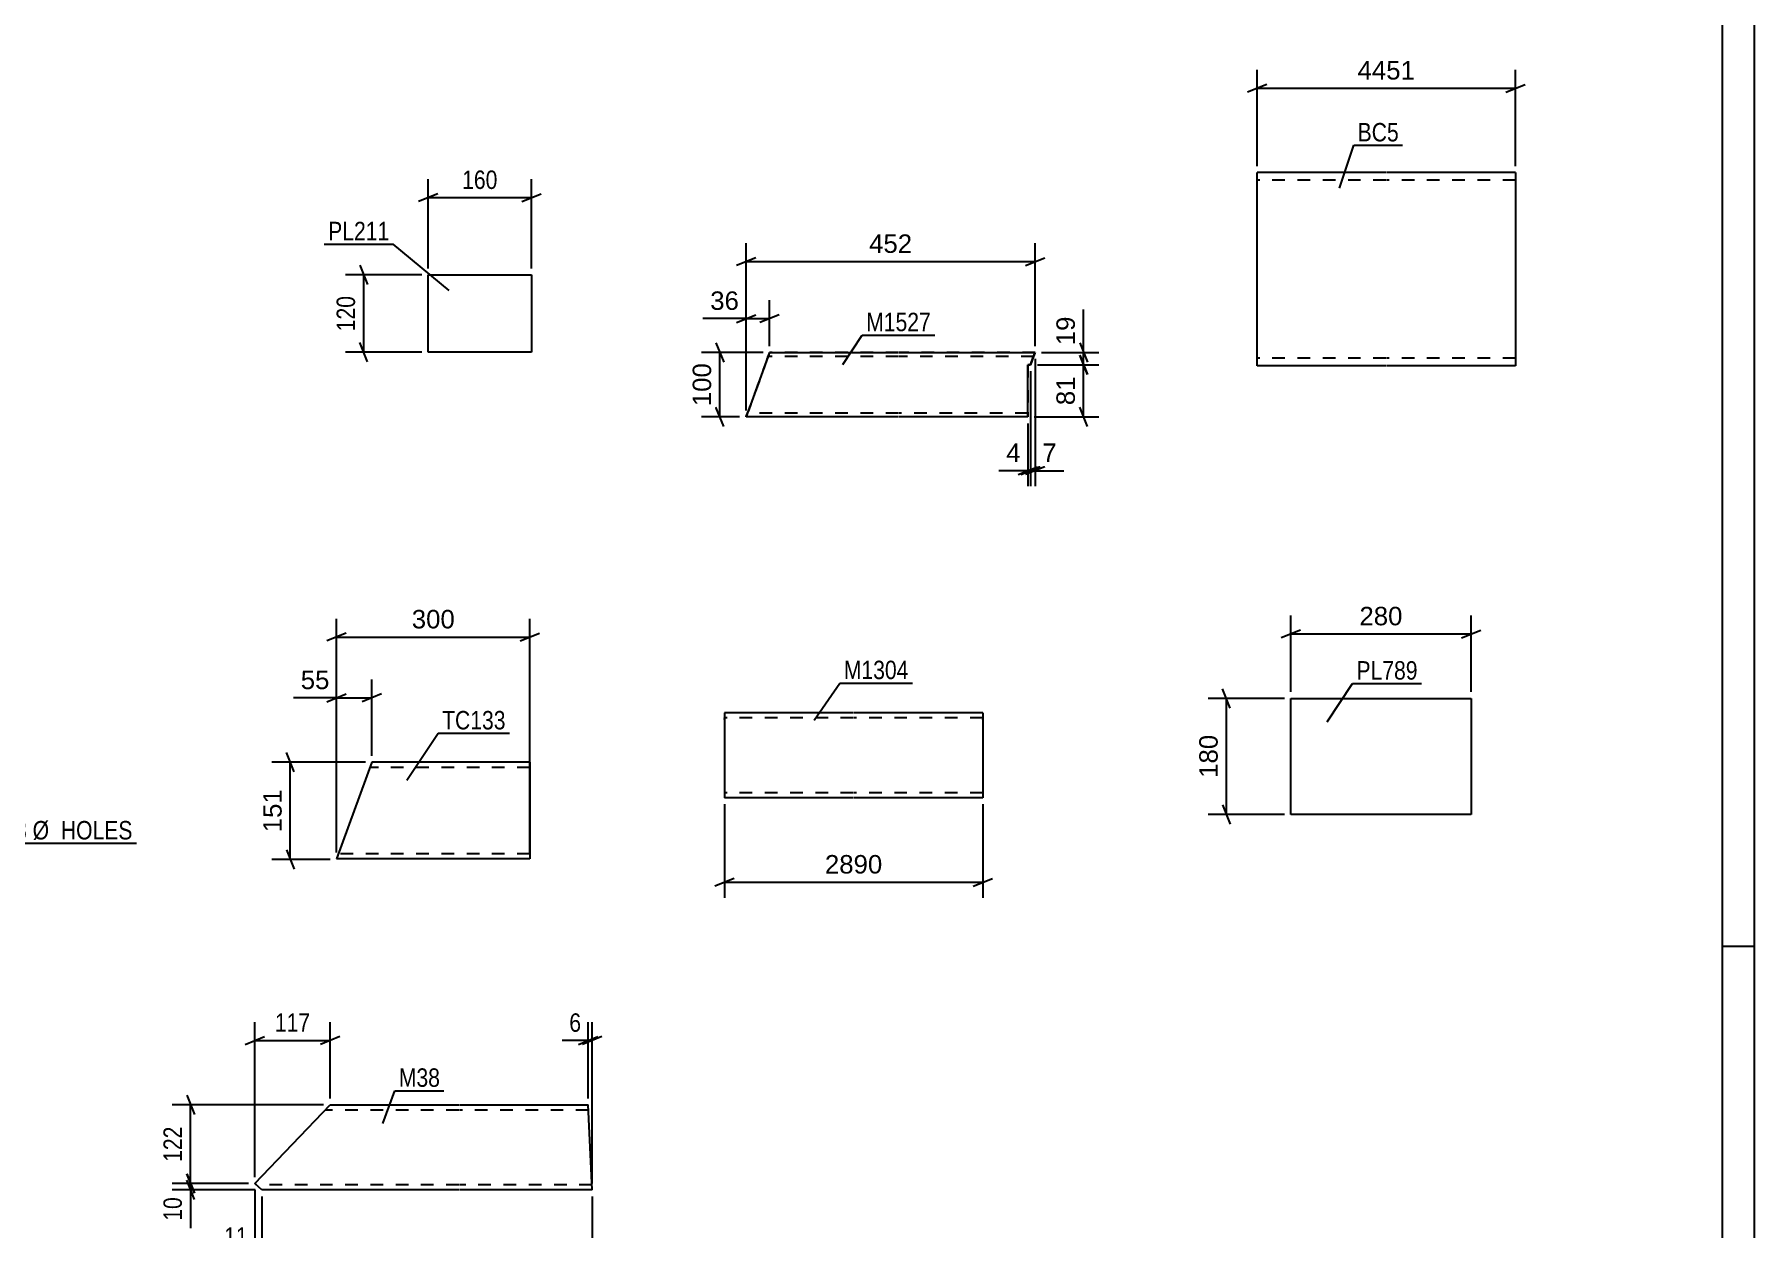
# Model space of a CAD drawing. Header units: millimetres. Extents: x 0 to 841, y 0 to 594.
# Drawn here: x 573.9 to 841, y 254.2 to 439.6 of the extents above; entities that cross this region are included whole.
import ezdxf

# ---------------------------------------------------------------- set-up
doc = ezdxf.new("R2010")
doc.units = ezdxf.units.MM
doc.linetypes.add('DXK_LINE_DOT2', pattern=[3.9198, 1.9599, -1.9599])
doc.styles.add('Arial', font='ARIAL.TTF', dxfattribs={"height": 0.2})
doc.styles.add('Arial Narrow', font='ARIALN.TTF', dxfattribs={"height": 0.2})

# ---------------------------------------------------------------- blocks, each defined once
blk = doc.blocks.new('Unknown-318884589-1127')
at = {"color": 5, "linetype": 'Continuous'}
for p, q in [((841, 0), (841, 594)), ((836, 5), (836, 589)), ((841, 298), (836, 298))]:
    blk.add_line(p, q, dxfattribs=at)
blk = doc.blocks.new('Part-318884589-4878 - 4870')
at = {"color": 2, "linetype": 'Continuous'}
for p, q in [((783.75, 418.14), (763.75, 418.14)), ((763.75, 390.54), (763.75, 418.14)), ((803.85, 418.14), (783.85, 418.14)), ((803.85, 418.14), (803.85, 417.96)), ((803.85, 417.96), (803.85, 388.14)), ((763.75, 388.14), (763.75, 390.54)), ((783.75, 388.14), (763.75, 388.14)), ((803.85, 388.14), (783.85, 388.14))]:
    blk.add_line(p, q, dxfattribs=at)
at = {"color": 7, "linetype": 'DXK_LINE_DOT2'}
for p, q in [((783.75, 416.94), (763.75, 416.94)), ((803.85, 416.94), (783.85, 416.94)), ((763.75, 388.33), (763.75, 390.54)), ((763.75, 389.34), (763.75, 389.43)), ((783.75, 389.34), (763.75, 389.34)), ((803.85, 389.34), (783.85, 389.34)), ((803.85, 389.34), (803.85, 389.43))]:
    blk.add_line(p, q, dxfattribs=at)
blk = doc.blocks.new('Part-318884589-13510 - 13509')
at = {"color": 2, "linetype": 'Continuous'}
for p, q in [((608.12, 261.19), (619.8, 273.4)), ((619.8, 273.4), (639.8, 273.4)), ((639.9, 273.4), (659.9, 273.4)), ((660.49, 260.2), (659.9, 273.4)), ((608.7, 260.67), (608.12, 261.19)), ((609.19, 260.2), (608.7, 260.67)), ((639.8, 260.2), (609.19, 260.2)), ((660.49, 260.2), (639.9, 260.2))]:
    blk.add_line(p, q, dxfattribs=at)
at = {"color": 7, "linetype": 'DXK_LINE_DOT2'}
for p, q in [((639.8, 272.6), (619.03, 272.6)), ((659.94, 272.6), (639.9, 272.6)), ((608.14, 261.2), (608.12, 261.19)), ((608.12, 261.19), (608.14, 261.2)), ((608.16, 261.19), (608.14, 261.2)), ((608.14, 261.2), (608.35, 261)), ((639.8, 261), (608.35, 261)), ((660.46, 261), (639.9, 261)), ((660.46, 261), (660.45, 261.06))]:
    blk.add_line(p, q, dxfattribs=at)
blk = doc.blocks.new('Part-318884589-5256 - 5250')
at = {"color": 2, "linetype": 'Continuous'}
for p, q in [((701.04, 334.26), (681.04, 334.26)), ((681.04, 334.26), (681.04, 321.06)), ((721.14, 334.26), (701.14, 334.26)), ((721.14, 334.26), (721.14, 332.66)), ((721.14, 332.66), (721.14, 321.06)), ((701.04, 321.06), (681.04, 321.06)), ((721.14, 321.06), (701.14, 321.06))]:
    blk.add_line(p, q, dxfattribs=at)
at = {"color": 7, "linetype": 'DXK_LINE_DOT2'}
for p, q in [((721.14, 334.14), (721.14, 332.66)), ((701.04, 333.46), (681.04, 333.46)), ((681.04, 333.4), (681.04, 333.46)), ((681.04, 333.23), (681.04, 333.27)), ((721.14, 333.46), (701.14, 333.46)), ((721.14, 333.4), (721.14, 333.46)), ((721.14, 333.23), (721.14, 333.27)), ((701.04, 321.86), (681.04, 321.86)), ((721.14, 321.86), (701.14, 321.86))]:
    blk.add_line(p, q, dxfattribs=at)
blk = doc.blocks.new('Part-318884589-5278 - 5272')
at = {"color": 2, "linetype": 'Continuous'}
for p, q in [((687.91, 389.84), (688.01, 390.1)), ((688.01, 390.1), (688.04, 390.19)), ((688.04, 390.19), (688.04, 390.19)), ((688.04, 390.19), (708.04, 390.19)), ((708.14, 390.19), (729.27, 390.19)), ((729.23, 390.1), (729.14, 389.84)), ((729.27, 390.19), (729.23, 390.1)), ((729.27, 390.19), (729.27, 390.19)), ((687.77, 389.45), (684.67, 380.93)), ((687.77, 389.45), (687.91, 389.84)), ((728.14, 380.93), (728.14, 388.29)), ((728.14, 388.29), (728.58, 388.29)), ((728.14, 388.29), (728.14, 388.29)), ((728.58, 388.29), (729, 389.45)), ((728.58, 388.29), (728.58, 388.29)), ((729.14, 389.84), (729, 389.45)), ((684.4, 380.19), (684.43, 380.28)), ((684.4, 380.19), (684.4, 380.19)), ((708.04, 380.19), (684.4, 380.19)), ((684.43, 380.28), (684.53, 380.54)), ((684.53, 380.54), (684.67, 380.93)), ((728.14, 380.19), (708.14, 380.19)), ((728.14, 380.93), (728.14, 380.54)), ((728.14, 380.54), (728.14, 380.28)), ((728.14, 380.28), (728.14, 380.19))]:
    blk.add_line(p, q, dxfattribs=at)
at = {"color": 7, "linetype": 'DXK_LINE_DOT2'}
for p, q in [((688, 390.1), (687.91, 389.84)), ((688.04, 390.19), (688, 390.1)), ((708.04, 390.19), (688.04, 390.19)), ((729.27, 390.19), (708.14, 390.19)), ((729.14, 389.84), (729.23, 390.1)), ((729.23, 390.1), (729.27, 390.19)), ((687.77, 389.45), (684.63, 380.84)), ((687.69, 389.22), (684.68, 380.97)), ((687.8, 389.55), (684.75, 381.16)), ((687.69, 389.22), (687.76, 389.42)), ((687.76, 389.42), (687.77, 389.45)), ((687.91, 389.84), (687.77, 389.45)), ((687.77, 389.45), (687.8, 389.55)), ((687.8, 389.55), (687.82, 389.59)), ((687.8, 389.55), (687.82, 389.59)), ((708.04, 389.59), (687.82, 389.59)), ((729.05, 389.59), (708.14, 389.59)), ((728.14, 380.97), (728.14, 388.29)), ((728.14, 388.29), (728.57, 388.29)), ((728.58, 388.29), (728.14, 388.29)), ((728.14, 388.29), (728.14, 380.97)), ((728.57, 388.29), (728.14, 388.29)), ((728.14, 388.29), (728.14, 380.84)), ((728.14, 388.29), (728.14, 388.29)), ((729, 389.45), (728.57, 388.29)), ((728.57, 388.29), (728.57, 388.29)), ((729.03, 389.55), (728.58, 388.29)), ((728.57, 388.29), (728.91, 389.22)), ((728.91, 389.22), (728.99, 389.42)), ((728.99, 389.42), (729, 389.45)), ((729, 389.45), (729.14, 389.84)), ((729, 389.45), (729.03, 389.55)), ((729.03, 389.55), (729.05, 389.59)), ((729.03, 389.55), (729.05, 389.59)), ((684.43, 380.28), (684.4, 380.19)), ((684.4, 380.19), (684.4, 380.19)), ((684.53, 380.54), (684.43, 380.28)), ((684.63, 380.84), (684.53, 380.54)), ((684.62, 380.79), (684.68, 380.97)), ((684.62, 380.79), (684.63, 380.84)), ((708.04, 380.79), (684.62, 380.79)), ((684.63, 380.84), (684.75, 381.16)), ((728.14, 380.79), (708.14, 380.79)), ((728.14, 380.79), (728.14, 380.97)), ((728.14, 380.84), (728.14, 380.97)), ((728.14, 380.54), (728.14, 380.84)), ((728.14, 380.79), (728.14, 380.84)), ((728.14, 380.28), (728.14, 380.54)), ((728.14, 380.19), (728.14, 380.28))]:
    blk.add_line(p, q, dxfattribs=at)
blk = doc.blocks.new('Part-318884589-1543 - 1527')
at = {"color": 2, "linetype": 'Continuous'}
for p, q in [((626.28, 326.59), (620.82, 311.59)), ((650.82, 326.59), (626.28, 326.59)), ((650.82, 326.59), (650.82, 326.12)), ((650.82, 326.12), (650.82, 311.59)), ((650.82, 311.59), (620.82, 311.59))]:
    blk.add_line(p, q, dxfattribs=at)
at = {"color": 7, "linetype": 'DXK_LINE_DOT2'}
for p, q in [((650.82, 326.12), (650.82, 326.46)), ((650.82, 325.79), (625.99, 325.79)), ((621.11, 312.39), (621.14, 312.45)), ((650.82, 312.39), (621.11, 312.39)), ((650.82, 312.39), (650.82, 312.45))]:
    blk.add_line(p, q, dxfattribs=at)
blk = doc.blocks.new('Part-318884589-1429 - 1413')
at = {"color": 2, "linetype": 'Continuous'}
for p, q in [((768.98, 318.5), (768.98, 336.5)), ((768.98, 336.5), (796.98, 336.5)), ((796.98, 336.5), (796.98, 318.5)), ((796.98, 318.5), (768.98, 318.5))]:
    blk.add_line(p, q, dxfattribs=at)
blk = doc.blocks.new('Part-318884589-5219 - 5213')
at = {"color": 2, "linetype": 'Continuous'}
for p, q in [((635.03, 390.23), (635.03, 402.23)), ((635.03, 402.23), (651.08, 402.23)), ((651.08, 402.23), (651.08, 390.23)), ((651.08, 390.23), (635.03, 390.23))]:
    blk.add_line(p, q, dxfattribs=at)
blk = doc.blocks.new('StraightDimension-318884589-4882 - 4870')
at = {"color": 7, "linetype": 'Continuous'}
for p, q in [((763.75, 419.14), (763.75, 434.07)), ((803.85, 419.14), (803.85, 434.07)), ((765.25, 431.82), (762.25, 430.62)), ((763.75, 431.22), (803.85, 431.22)), ((802.35, 430.62), (805.35, 431.82))]:
    blk.add_line(p, q, dxfattribs=at)
at = {"color": 0}
blk.add_wipeout([(788.85, 431.97), (788.85, 436.17), (778.75, 436.17), (778.75, 431.97)], dxfattribs=at)
at = {"color": 3, "style": 'Arial'}
blk.add_text('4451', height=2.865, dxfattribs=at).set_placement((779.35, 432.57))
blk = doc.blocks.new('StraightDimension-318884589-13620 - 13509')
at = {"color": 7, "linetype": 'Continuous'}
for p, q in [((608.14, 260.2), (608.14, 241.34)), ((660.49, 259.2), (660.49, 241.34)), ((609.64, 244.34), (606.64, 243.14)), ((608.14, 243.74), (660.49, 243.74)), ((658.99, 243.14), (661.99, 244.34))]:
    blk.add_line(p, q, dxfattribs=at)
at = {"color": 0}
blk.add_wipeout([(638.57, 244.49), (638.57, 248.69), (630.06, 248.69), (630.06, 244.49)], dxfattribs=at)
at = {"color": 3, "style": 'Arial Narrow'}
blk.add_text('1990', height=2.863, dxfattribs=at).set_placement((630.66, 245.09))
blk = doc.blocks.new('StraightDimension-318884589-13602 - 13509')
at = {"color": 7, "linetype": 'Continuous'}
for p, q in [((608.14, 260.2), (608.14, 247.8)), ((609.19, 259.2), (609.19, 247.8)), ((606.64, 249.6), (609.64, 250.8)), ((610.69, 250.8), (607.69, 249.6)), ((608.14, 250.2), (609.19, 250.2))]:
    blk.add_line(p, q, dxfattribs=at)
at = {"color": 0}
blk.add_wipeout([(607.61, 250.95), (607.61, 255.15), (602.76, 255.15), (602.76, 250.95)], dxfattribs=at)
at = {"color": 7, "linetype": 'Continuous'}
blk.add_line((608.14, 250.2), (602.23, 250.2), dxfattribs=at)
blk.add_line((608.14, 250.2), (602.23, 250.2), dxfattribs=at)
at = {"color": 3, "style": 'Arial Narrow'}
blk.add_text('11', height=2.863, dxfattribs=at).set_placement((603.36, 251.55))
blk = doc.blocks.new('StraightDimension-318884589-13594 - 13509')
at = {"color": 7, "linetype": 'Continuous'}
for p, q in [((659.9, 274.4), (659.9, 286.25)), ((660.49, 261.2), (660.49, 286.25)), ((658.4, 282.8), (661.4, 284)), ((661.99, 284), (658.99, 282.8)), ((659.9, 283.4), (660.49, 283.4))]:
    blk.add_line(p, q, dxfattribs=at)
at = {"color": 0}
blk.add_wipeout([(659.37, 284.15), (659.37, 288.35), (656.35, 288.35), (656.35, 284.15)], dxfattribs=at)
at = {"color": 7, "linetype": 'Continuous'}
blk.add_line((659.9, 283.4), (655.82, 283.4), dxfattribs=at)
blk.add_line((659.9, 283.4), (655.82, 283.4), dxfattribs=at)
at = {"color": 3, "style": 'Arial Narrow'}
blk.add_text('6', height=2.86, dxfattribs=at).set_placement((656.95, 284.75))
blk = doc.blocks.new('StraightDimension-318884589-13598 - 13509')
at = {"color": 7, "linetype": 'Continuous'}
for p, q in [((608.14, 262.2), (608.14, 286.25)), ((619.8, 274.4), (619.8, 286.25)), ((606.64, 282.8), (609.64, 284)), ((608.14, 283.4), (619.8, 283.4)), ((621.3, 284), (618.3, 282.8))]:
    blk.add_line(p, q, dxfattribs=at)
at = {"color": 0}
blk.add_wipeout([(617.31, 284.15), (617.31, 288.35), (610.63, 288.35), (610.63, 284.15)], dxfattribs=at)
at = {"color": 3, "style": 'Arial Narrow'}
blk.add_text('117', height=2.863, dxfattribs=at).set_placement((611.23, 284.75))
blk = doc.blocks.new('StraightDimension-318884589-13728 - 13509')
at = {"color": 7, "linetype": 'Continuous'}
for p, q in [((618.8, 273.4), (595.29, 273.4)), ((597.54, 274.9), (598.74, 271.9)), ((598.14, 261.2), (598.14, 273.4)), ((598.74, 259.7), (597.54, 262.7)), ((607.14, 261.2), (595.29, 261.2))]:
    blk.add_line(p, q, dxfattribs=at)
at = {"color": 0}
blk.add_wipeout([(597.39, 270.64), (593.19, 270.64), (593.19, 263.96), (597.39, 263.96)], dxfattribs=at)
at = {"color": 3, "style": 'Arial Narrow'}
blk.add_text('122', height=2.863, rotation=90.0002, dxfattribs=at).set_placement((596.79, 264.56))
blk = doc.blocks.new('StraightDimension-318884589-13729 - 13509')
at = {"color": 7, "linetype": 'Continuous'}
for p, q in [((597.54, 262.7), (598.74, 259.7)), ((607.14, 261.2), (595.29, 261.2)), ((608.19, 260.2), (595.29, 260.2)), ((598.74, 258.7), (597.54, 261.7)), ((598.14, 260.2), (598.14, 261.2))]:
    blk.add_line(p, q, dxfattribs=at)
at = {"color": 0}
blk.add_wipeout([(597.39, 259.67), (593.19, 259.67), (593.19, 254.82), (597.39, 254.82)], dxfattribs=at)
at = {"color": 7, "linetype": 'Continuous'}
blk.add_line((598.14, 260.2), (598.14, 254.29), dxfattribs=at)
blk.add_line((598.14, 260.2), (598.14, 254.29), dxfattribs=at)
at = {"color": 3, "style": 'Arial Narrow'}
blk.add_text('10', height=2.863, rotation=90.0002, dxfattribs=at).set_placement((596.79, 255.42))
blk = doc.blocks.new('StraightDimension-318884589-5259 - 5250')
at = {"color": 7, "linetype": 'Continuous'}
for p, q in [((681.04, 320.06), (681.04, 305.57)), ((721.14, 320.06), (721.14, 305.57)), ((682.54, 308.57), (679.54, 307.37)), ((681.04, 307.97), (721.14, 307.97)), ((719.64, 307.37), (722.64, 308.57))]:
    blk.add_line(p, q, dxfattribs=at)
at = {"color": 0}
blk.add_wipeout([(706.13, 308.72), (706.13, 312.92), (696.04, 312.92), (696.04, 308.72)], dxfattribs=at)
at = {"color": 3, "style": 'Arial'}
blk.add_text('2890', height=2.865, dxfattribs=at).set_placement((696.64, 309.32))
blk = doc.blocks.new('StraightDimension-318884589-5359 - 5272')
at = {"color": 7, "linetype": 'Continuous'}
for p, q in [((687.04, 390.19), (677.47, 390.19)), ((679.72, 391.69), (680.92, 388.69)), ((680.32, 380.19), (680.32, 390.19)), ((683.4, 380.19), (677.47, 380.19)), ((680.92, 378.69), (679.72, 381.69))]:
    blk.add_line(p, q, dxfattribs=at)
at = {"color": 0}
blk.add_wipeout([(679.57, 389.13), (675.37, 389.13), (675.37, 381.26), (679.57, 381.26)], dxfattribs=at)
at = {"color": 3, "style": 'Arial'}
blk.add_text('100', height=2.865, rotation=90.0002, dxfattribs=at).set_placement((678.97, 381.86))
blk = doc.blocks.new('StraightDimension-318884589-5342 - 5272')
at = {"color": 7, "linetype": 'Continuous'}
for p, q in [((730.27, 390.19), (739.2, 390.19)), ((736.2, 391.69), (737.4, 388.69)), ((736.8, 388.29), (736.8, 390.19)), ((729.65, 388.29), (739.2, 388.29)), ((737.4, 386.79), (736.2, 389.79))]:
    blk.add_line(p, q, dxfattribs=at)
at = {"color": 0}
blk.add_wipeout([(736.05, 396.36), (731.85, 396.36), (731.85, 390.72), (736.05, 390.72)], dxfattribs=at)
at = {"color": 7, "linetype": 'Continuous'}
blk.add_line((736.8, 390.19), (736.8, 396.89), dxfattribs=at)
blk.add_line((736.8, 390.19), (736.8, 396.89), dxfattribs=at)
at = {"color": 3, "style": 'Arial'}
blk.add_text('19', height=2.865, rotation=90.0002, dxfattribs=at).set_placement((735.45, 391.32))
blk = doc.blocks.new('StraightDimension-318884589-5329 - 5272')
at = {"color": 7, "linetype": 'Continuous'}
for p, q in [((729.65, 388.29), (739.2, 388.29)), ((736.2, 389.79), (737.4, 386.79)), ((736.8, 380.19), (736.8, 388.29)), ((729.14, 380.19), (739.2, 380.19)), ((737.4, 378.69), (736.2, 381.69))]:
    blk.add_line(p, q, dxfattribs=at)
at = {"color": 0}
blk.add_wipeout([(736.05, 387.06), (731.85, 387.06), (731.85, 381.42), (736.05, 381.42)], dxfattribs=at)
at = {"color": 3, "style": 'Arial'}
blk.add_text('81', height=2.865, rotation=90.0002, dxfattribs=at).set_placement((735.45, 382.02))
blk = doc.blocks.new('StraightDimension-318884589-5281 - 5272')
at = {"color": 7, "linetype": 'Continuous'}
for p, q in [((684.4, 381.19), (684.4, 398.31)), ((688.04, 391.19), (688.04, 398.31)), ((682.9, 394.86), (685.9, 396.06)), ((684.4, 395.46), (688.04, 395.46)), ((689.54, 396.06), (686.54, 394.86))]:
    blk.add_line(p, q, dxfattribs=at)
at = {"color": 0}
blk.add_wipeout([(683.87, 396.21), (683.87, 400.41), (678.23, 400.41), (678.23, 396.21)], dxfattribs=at)
at = {"color": 7, "linetype": 'Continuous'}
blk.add_line((684.4, 395.46), (677.7, 395.46), dxfattribs=at)
blk.add_line((684.4, 395.46), (677.7, 395.46), dxfattribs=at)
at = {"color": 3, "style": 'Arial'}
blk.add_text('36', height=2.865, dxfattribs=at).set_placement((678.83, 396.81))
blk = doc.blocks.new('StraightDimension-318884589-5299 - 5272')
at = {"color": 7, "linetype": 'Continuous'}
for p, q in [((728.57, 387.29), (728.57, 369.45)), ((728.14, 379.19), (728.14, 369.45)), ((726.64, 371.25), (729.64, 372.45)), ((730.07, 372.45), (727.07, 371.25)), ((728.14, 371.85), (728.57, 371.85))]:
    blk.add_line(p, q, dxfattribs=at)
at = {"color": 0}
blk.add_wipeout([(727.61, 372.6), (727.61, 376.8), (724.19, 376.8), (724.19, 372.6)], dxfattribs=at)
at = {"color": 7, "linetype": 'Continuous'}
blk.add_line((728.14, 371.85), (723.67, 371.85), dxfattribs=at)
blk.add_line((728.14, 371.85), (723.67, 371.85), dxfattribs=at)
at = {"color": 3, "style": 'Arial'}
blk.add_text('4', height=2.87, dxfattribs=at).set_placement((724.79, 373.2))
blk = doc.blocks.new('StraightDimension-318884589-5312 - 5272')
at = {"color": 7, "linetype": 'Continuous'}
for p, q in [((729.27, 389.19), (729.27, 369.45)), ((728.57, 387.29), (728.57, 369.45)), ((727.07, 371.25), (730.07, 372.45)), ((730.77, 372.45), (727.77, 371.25)), ((728.57, 371.85), (729.27, 371.85))]:
    blk.add_line(p, q, dxfattribs=at)
at = {"color": 0}
blk.add_wipeout([(733.22, 372.6), (733.22, 376.8), (729.79, 376.8), (729.79, 372.6)], dxfattribs=at)
at = {"color": 7, "linetype": 'Continuous'}
blk.add_line((729.27, 371.85), (733.74, 371.85), dxfattribs=at)
blk.add_line((729.27, 371.85), (733.74, 371.85), dxfattribs=at)
at = {"color": 3, "style": 'Arial'}
blk.add_text('7', height=2.87, dxfattribs=at).set_placement((730.39, 373.2))
blk = doc.blocks.new('StraightDimension-318884589-5377 - 5272')
at = {"color": 7, "linetype": 'Continuous'}
for p, q in [((684.4, 381.19), (684.4, 407.16)), ((729.27, 391.19), (729.27, 407.16)), ((685.9, 404.91), (682.9, 403.71)), ((684.4, 404.31), (729.27, 404.31)), ((727.77, 403.71), (730.77, 404.91))]:
    blk.add_line(p, q, dxfattribs=at)
at = {"color": 0}
blk.add_wipeout([(710.77, 405.06), (710.77, 409.26), (702.9, 409.26), (702.9, 405.06)], dxfattribs=at)
at = {"color": 3, "style": 'Arial'}
blk.add_text('452', height=2.865, dxfattribs=at).set_placement((703.5, 405.66))
blk = doc.blocks.new('StraightDimension-318884589-1561 - 1527')
at = {"color": 7, "linetype": 'Continuous'}
for p, q in [((625.28, 326.59), (610.78, 326.59)), ((614.23, 325.09), (613.03, 328.09)), ((613.63, 311.52), (613.63, 326.59)), ((613.03, 313.02), (614.23, 310.02)), ((619.8, 311.52), (610.78, 311.52))]:
    blk.add_line(p, q, dxfattribs=at)
at = {"color": 0}
blk.add_wipeout([(612.88, 322.99), (608.68, 322.99), (608.68, 315.12), (612.88, 315.12)], dxfattribs=at)
at = {"color": 3, "style": 'Arial'}
blk.add_text('151', height=2.865, rotation=90.0002, dxfattribs=at).set_placement((612.28, 315.72))
blk = doc.blocks.new('StraightDimension-318884589-1546 - 1527')
at = {"color": 7, "linetype": 'Continuous'}
for p, q in [((620.82, 312.59), (620.82, 348.87)), ((650.82, 312.59), (650.82, 348.87)), ((622.32, 346.62), (619.32, 345.42)), ((620.82, 346.02), (650.82, 346.02)), ((649.32, 345.42), (652.32, 346.62))]:
    blk.add_line(p, q, dxfattribs=at)
at = {"color": 0}
blk.add_wipeout([(639.76, 346.77), (639.76, 350.97), (631.89, 350.97), (631.89, 346.77)], dxfattribs=at)
at = {"color": 3, "style": 'Arial'}
blk.add_text('300', height=2.865, dxfattribs=at).set_placement((632.49, 347.37))
blk = doc.blocks.new('StraightDimension-318884589-1582 - 1527')
at = {"color": 7, "linetype": 'Continuous'}
for p, q in [((620.82, 312.59), (620.82, 339.44)), ((626.28, 327.59), (626.28, 339.44)), ((619.32, 335.99), (622.32, 337.19)), ((620.82, 336.59), (626.28, 336.59)), ((627.78, 337.19), (624.78, 335.99))]:
    blk.add_line(p, q, dxfattribs=at)
at = {"color": 0}
blk.add_wipeout([(620.3, 337.34), (620.3, 341.54), (614.65, 341.54), (614.65, 337.34)], dxfattribs=at)
at = {"color": 7, "linetype": 'Continuous'}
blk.add_line((620.82, 336.59), (614.12, 336.59), dxfattribs=at)
blk.add_line((620.82, 336.59), (614.12, 336.59), dxfattribs=at)
at = {"color": 3, "style": 'Arial'}
blk.add_text('55', height=2.865, dxfattribs=at).set_placement((615.25, 337.94))
blk = doc.blocks.new('StraightDimension-318884589-1431 - 1413')
at = {"color": 7, "linetype": 'Continuous'}
for p, q in [((759.58, 335), (758.38, 338)), ((767.98, 336.5), (756.13, 336.5)), ((758.98, 318.5), (758.98, 336.5)), ((767.98, 318.5), (756.13, 318.5)), ((758.38, 320), (759.58, 317))]:
    blk.add_line(p, q, dxfattribs=at)
at = {"color": 0}
blk.add_wipeout([(758.23, 331.44), (754.03, 331.44), (754.03, 323.57), (758.23, 323.57)], dxfattribs=at)
at = {"color": 3, "style": 'Arial'}
blk.add_text('180', height=2.865, rotation=90.0002, dxfattribs=at).set_placement((757.63, 324.17))
blk = doc.blocks.new('StraightDimension-318884589-1442 - 1413')
at = {"color": 7, "linetype": 'Continuous'}
for p, q in [((768.98, 337.5), (768.98, 349.35)), ((796.98, 337.5), (796.98, 349.35)), ((770.48, 347.1), (767.48, 345.9)), ((768.98, 346.5), (796.98, 346.5)), ((795.48, 345.9), (798.48, 347.1))]:
    blk.add_line(p, q, dxfattribs=at)
at = {"color": 0}
blk.add_wipeout([(786.91, 347.25), (786.91, 351.45), (779.04, 351.45), (779.04, 347.25)], dxfattribs=at)
at = {"color": 3, "style": 'Arial'}
blk.add_text('280', height=2.865, dxfattribs=at).set_placement((779.64, 347.85))
blk = doc.blocks.new('StraightDimension-318884589-5226 - 5213')
at = {"color": 7, "linetype": 'Continuous'}
for p, q in [((624.43, 403.73), (625.63, 400.73)), ((634.03, 402.23), (622.18, 402.23)), ((625.03, 390.23), (625.03, 402.23)), ((634.03, 390.23), (622.18, 390.23)), ((625.63, 388.73), (624.43, 391.73))]:
    blk.add_line(p, q, dxfattribs=at)
at = {"color": 0}
blk.add_wipeout([(624.28, 399.57), (620.08, 399.57), (620.08, 392.89), (624.28, 392.89)], dxfattribs=at)
at = {"color": 3, "style": 'Arial Narrow'}
blk.add_text('120', height=2.863, rotation=90.0002, dxfattribs=at).set_placement((623.68, 393.49))
blk = doc.blocks.new('StraightDimension-318884589-5237 - 5213')
at = {"color": 7, "linetype": 'Continuous'}
for p, q in [((635.03, 403.23), (635.03, 417.08)), ((651.08, 403.23), (651.08, 417.08)), ((636.53, 414.83), (633.53, 413.63)), ((635.03, 414.23), (651.08, 414.23)), ((649.58, 413.63), (652.58, 414.83))]:
    blk.add_line(p, q, dxfattribs=at)
at = {"color": 0}
blk.add_wipeout([(646.39, 414.98), (646.39, 419.18), (639.71, 419.18), (639.71, 414.98)], dxfattribs=at)
at = {"color": 3, "style": 'Arial Narrow'}
blk.add_text('160', height=2.863, dxfattribs=at).set_placement((640.31, 415.58))
blk = doc.blocks.new('Mark-318884589-4874 - 4870')
at = {"color": 0}
blk.add_wipeout([(785.75, 422.96), (785.75, 425.96), (779.36, 425.96), (779.36, 422.96)], dxfattribs=at)
blk.add_wipeout([(785.75, 422.96), (785.75, 425.96), (779.36, 425.96), (779.36, 422.96)], dxfattribs=at)
at = {"color": 30, "linetype": 'Continuous'}
for p, q in [((776.54, 415.71), (778.76, 422.36)), ((778.76, 422.36), (786.35, 422.36))]:
    blk.add_line(p, q, dxfattribs=at)
at = {"color": 3, "style": 'Arial Narrow'}
blk.add_text('BC5', height=2.863, dxfattribs=at).set_placement((779.36, 422.96))
blk = doc.blocks.new('Mark-318884589-13623 - 13509')
at = {"color": 0}
blk.add_wipeout([(636.88, 276.21), (636.88, 279.21), (630.48, 279.21), (630.48, 276.21)], dxfattribs=at)
blk.add_wipeout([(636.88, 276.21), (636.88, 279.21), (630.48, 279.21), (630.48, 276.21)], dxfattribs=at)
at = {"color": 30, "linetype": 'Continuous'}
for p, q in [((627.99, 270.5), (629.88, 275.61)), ((629.88, 275.61), (637.48, 275.61))]:
    blk.add_line(p, q, dxfattribs=at)
at = {"color": 3, "style": 'Arial Narrow'}
blk.add_text('M38', height=2.863, dxfattribs=at).set_placement((630.48, 276.21))
blk = doc.blocks.new('Mark-318884589-5252 - 5250')
at = {"color": 0}
blk.add_wipeout([(709.63, 339.49), (709.63, 342.49), (699.58, 342.49), (699.58, 339.49)], dxfattribs=at)
blk.add_wipeout([(709.63, 339.49), (709.63, 342.49), (699.58, 342.49), (699.58, 339.49)], dxfattribs=at)
at = {"color": 30, "linetype": 'Continuous'}
for p, q in [((694.99, 333.13), (698.98, 338.89)), ((698.98, 338.89), (710.23, 338.89))]:
    blk.add_line(p, q, dxfattribs=at)
at = {"color": 3, "style": 'Arial Narrow'}
blk.add_text('M1304', height=2.863, dxfattribs=at).set_placement((699.58, 339.49))
blk = doc.blocks.new('Mark-318884589-5274 - 5272')
at = {"color": 0}
blk.add_wipeout([(713.1, 393.5), (713.1, 396.5), (703.05, 396.5), (703.05, 393.5)], dxfattribs=at)
blk.add_wipeout([(713.1, 393.5), (713.1, 396.5), (703.05, 396.5), (703.05, 393.5)], dxfattribs=at)
at = {"color": 30, "linetype": 'Continuous'}
for p, q in [((699.43, 388.34), (702.45, 392.9)), ((702.45, 392.9), (713.7, 392.9))]:
    blk.add_line(p, q, dxfattribs=at)
at = {"color": 3, "style": 'Arial Narrow'}
blk.add_text('M1527', height=2.863, dxfattribs=at).set_placement((703.05, 393.5))
blk = doc.blocks.new('Mark-318884589-5076 - 5046')
at = {"color": 0}
blk.add_wipeout([(565.44, 314.61), (565.44, 317.61), (563.61, 317.61), (563.61, 314.61)], dxfattribs=at)
blk.add_wipeout([(565.44, 314.61), (565.44, 317.61), (563.61, 317.61), (563.61, 314.61)], dxfattribs=at)
at = {"color": 7, "linetype": 'Continuous'}
blk.add_line((555.01, 324.56), (563.01, 314.01), dxfattribs=at)
at = {"color": 0}
blk.add_wipeout([(568.16, 314.61), (568.16, 317.61), (566.34, 317.61), (566.34, 314.61)], dxfattribs=at)
blk.add_wipeout([(568.16, 314.61), (568.16, 317.61), (566.34, 317.61), (566.34, 314.61)], dxfattribs=at)
at = {"color": 3, "style": 'Arial Narrow'}
blk.add_text('4', height=2.86, dxfattribs=at).set_placement((563.61, 314.61))
at = {"color": 0}
blk.add_wipeout([(572.72, 314.61), (572.72, 317.61), (569.06, 317.61), (569.06, 314.61)], dxfattribs=at)
blk.add_wipeout([(572.72, 314.61), (572.72, 317.61), (569.06, 317.61), (569.06, 314.61)], dxfattribs=at)
at = {"color": 3, "style": 'Arial Narrow'}
blk.add_text('#', height=2.86, dxfattribs=at).set_placement((566.34, 314.61))
at = {"color": 0}
blk.add_wipeout([(589.15, 314.61), (589.15, 317.61), (573.62, 317.61), (573.62, 314.61)], dxfattribs=at)
blk.add_wipeout([(589.15, 314.61), (589.15, 317.61), (573.62, 317.61), (573.62, 314.61)], dxfattribs=at)
at = {"color": 7, "linetype": 'Continuous'}
blk.add_line((563.01, 314.01), (589.75, 314.01), dxfattribs=at)
at = {"color": 3, "style": 'Arial Narrow'}
for s, p in [('18', (569.06, 314.61)), ('Ø  HOLES', (573.62, 314.61))]:
    blk.add_text(s, height=2.863, dxfattribs=at).set_placement(p)
blk = doc.blocks.new('Mark-318884589-1539 - 1527')
at = {"color": 0}
blk.add_wipeout([(647.07, 331.69), (647.07, 334.69), (637.2, 334.69), (637.2, 331.69)], dxfattribs=at)
blk.add_wipeout([(647.07, 331.69), (647.07, 334.69), (637.2, 334.69), (637.2, 331.69)], dxfattribs=at)
at = {"color": 30, "linetype": 'Continuous'}
for p, q in [((631.72, 323.8), (636.6, 331.09)), ((636.6, 331.09), (647.67, 331.09))]:
    blk.add_line(p, q, dxfattribs=at)
at = {"color": 3, "style": 'Arial Narrow'}
blk.add_text('TC133', height=2.863, dxfattribs=at).set_placement((637.2, 331.69))
blk = doc.blocks.new('Mark-318884589-1425 - 1413')
at = {"color": 0}
blk.add_wipeout([(788.69, 339.42), (788.69, 342.42), (779.18, 342.42), (779.18, 339.42)], dxfattribs=at)
blk.add_wipeout([(788.69, 339.42), (788.69, 342.42), (779.18, 342.42), (779.18, 339.42)], dxfattribs=at)
at = {"color": 30, "linetype": 'Continuous'}
for p, q in [((774.61, 332.88), (778.58, 338.82)), ((778.58, 338.82), (789.29, 338.82))]:
    blk.add_line(p, q, dxfattribs=at)
at = {"color": 3, "style": 'Arial Narrow'}
blk.add_text('PL789', height=2.863, dxfattribs=at).set_placement((779.18, 339.42))
blk = doc.blocks.new('Mark-318884589-5215 - 5213')
at = {"color": 0}
blk.add_wipeout([(629.02, 407.62), (629.02, 410.62), (619.51, 410.62), (619.51, 407.62)], dxfattribs=at)
blk.add_wipeout([(629.02, 407.62), (629.02, 410.62), (619.51, 410.62), (619.51, 407.62)], dxfattribs=at)
at = {"color": 30, "linetype": 'Continuous'}
for p in [(618.91, 407.02), (638.27, 399.8)]:
    blk.add_line(p, (629.62, 407.02), dxfattribs=at)
at = {"color": 3, "style": 'Arial Narrow'}
blk.add_text('PL211', height=2.863, dxfattribs=at).set_placement((619.51, 407.62))

msp = doc.modelspace()

# ---------------------------------------------------------------- block references
for name in ['Unknown-318884589-1127', 'Part-318884589-4878 - 4870', 'Part-318884589-5219 - 5213', 'Part-318884589-5278 - 5272', 'Part-318884589-5256 - 5250', 'Part-318884589-1429 - 1413', 'Part-318884589-1543 - 1527', 'Part-318884589-13510 - 13509']:
    msp.add_blockref(name, (0, 0))

# ---------------------------------------------------------------- next in the draw order: block references
for name in ['StraightDimension-318884589-4882 - 4870', 'StraightDimension-318884589-5226 - 5213', 'StraightDimension-318884589-5342 - 5272', 'StraightDimension-318884589-5359 - 5272', 'Mark-318884589-5252 - 5250', 'StraightDimension-318884589-1431 - 1413', 'StraightDimension-318884589-1561 - 1527', 'Mark-318884589-5076 - 5046', 'StraightDimension-318884589-5259 - 5250', 'StraightDimension-318884589-13598 - 13509', 'Mark-318884589-13623 - 13509', 'StraightDimension-318884589-13620 - 13509']:
    msp.add_blockref(name, (0, 0))

# ---------------------------------------------------------------- next in the draw order: block references
for name in ['Mark-318884589-4874 - 4870', 'StraightDimension-318884589-5237 - 5213', 'StraightDimension-318884589-5281 - 5272', 'StraightDimension-318884589-5329 - 5272', 'StraightDimension-318884589-1546 - 1527', 'StraightDimension-318884589-1442 - 1413', 'StraightDimension-318884589-13594 - 13509', 'StraightDimension-318884589-13602 - 13509']:
    msp.add_blockref(name, (0, 0))

# ---------------------------------------------------------------- next in the draw order: block references
for name in ['Mark-318884589-5215 - 5213', 'StraightDimension-318884589-5299 - 5272', 'Mark-318884589-1425 - 1413', 'StraightDimension-318884589-1582 - 1527', 'Mark-318884589-1539 - 1527', 'StraightDimension-318884589-13728 - 13509']:
    msp.add_blockref(name, (0, 0))

# ---------------------------------------------------------------- next in the draw order: block references
for name in ['StraightDimension-318884589-5312 - 5272', 'StraightDimension-318884589-13729 - 13509']:
    msp.add_blockref(name, (0, 0))

# ---------------------------------------------------------------- next in the draw order: block references
msp.add_blockref('StraightDimension-318884589-5377 - 5272', (0, 0))

# ---------------------------------------------------------------- next in the draw order: block references
msp.add_blockref('Mark-318884589-5274 - 5272', (0, 0))

doc.saveas('drawing.dxf')
